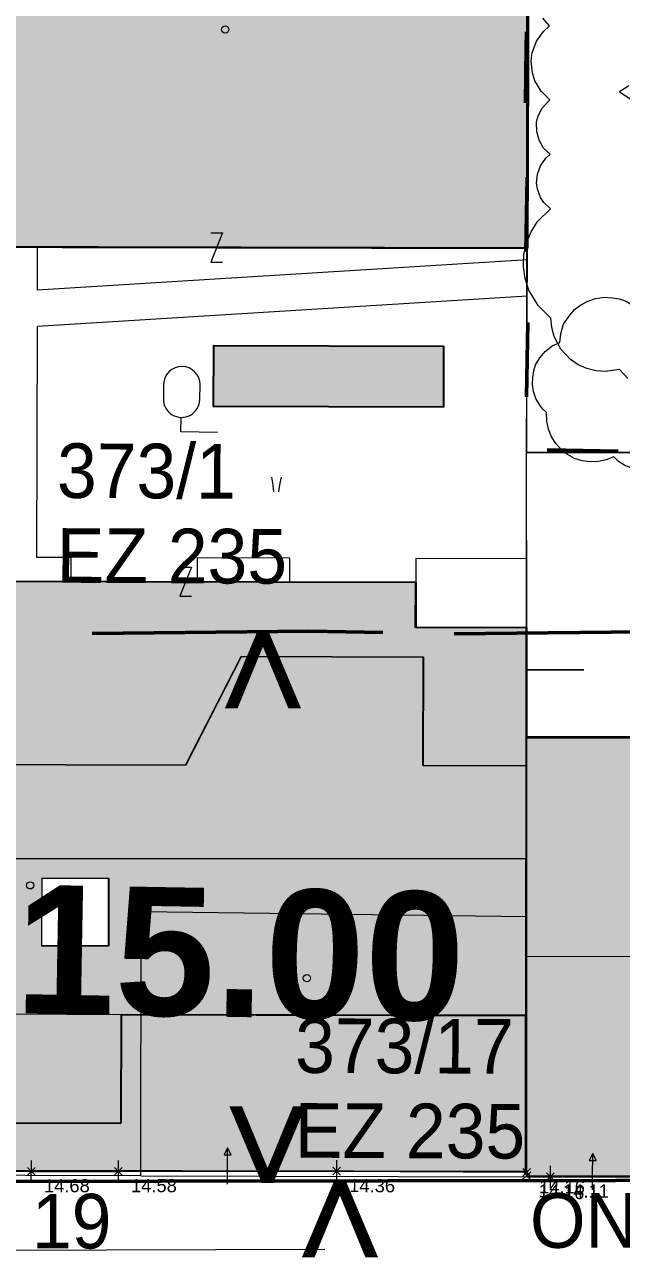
# Model space of a CAD drawing. Header units: metres. Extents: x -208 to 1512, y -277 to 123.
# Drawn here: x 808.36 to 824.75, y 11.07 to 44.93 of the extents above; entities that cross this region are included whole.
import ezdxf
from ezdxf.enums import TextEntityAlignment as Align

# ---------------------------------------------------------------- set-up
doc = ezdxf.new("R2010")
doc.units = ezdxf.units.M
doc.header["$MEASUREMENT"] = 0
for name, color, linetype in [('725 Nachbarbebauung', 7, 'Continuous'), ('730_DKM_Gebäude', 7, 'Continuous'), ('730_DKM_Grenzen', 7, 'Continuous'), ('730_DKM_Objekte', 7, 'Continuous'), ('740_WienGV_Flwd-Bebauungsplan', 7, 'Continuous'), ('740_WienGV_Flwd-Bebauungsplan Text', 7, 'Continuous'), ('740_WienGV_L_Baum_ -gruppen_ Grünflächen', 7, 'Continuous'), ('740_WienGV_L_Gebäude', 7, 'Continuous'), ('740_WienGV_L_Mauer_Sockel', 7, 'Continuous'), ('740_WienGV_T_Gebäude', 7, 'Continuous'), ('740_WienGV_T_Straßen_ Gehsteige_ Schienen', 7, 'Continuous'), ('918 Lageplan Beschriftung.x', 7, 'Continuous')]:
    doc.layers.add(name, color=color, linetype=linetype)
doc.styles.add('ERSTELLTER_STIL_12', font='arial.ttf', dxfattribs={"width": 1.000059})
doc.styles.add('ERSTELLTER_STIL_3', font='arial.ttf')
doc.styles.add('ERSTELLTER_STIL_5', font='arial.ttf', dxfattribs={"width": 0.936858})
doc.styles.add('ERSTELLTER_STIL_7', font='tahoma.ttf', dxfattribs={"width": 0.999942})

# ---------------------------------------------------------------- blocks, each defined once
blk = doc.blocks.new('Decke_59_5', base_point=(822.145, 13.31))
at = {"layer": '725 Nachbarbebauung', "linetype": 'Continuous', "lineweight": 0, "true_color": 0x1f1f1f}
blk.add_hatch(color=250, dxfattribs=at).paths.add_polyline_path([(822.145, 13.31), (837.007, 13.282), (837.004, 25.354), (822.145, 25.378)])
at = {"layer": '725 Nachbarbebauung', "color": 8, "linetype": 'Continuous', "lineweight": 13, "flags": 128}
blk.add_lwpolyline([(822.145, 13.31), (837.007, 13.282), (837.004, 25.354), (822.145, 25.378)], close=True, dxfattribs=at)
blk = doc.blocks.new('Decke_61_5', base_point=(804.394, 17.741))
at = {"layer": '725 Nachbarbebauung', "linetype": 'Continuous', "lineweight": 0, "true_color": 0x1f1f1f}
blk.add_hatch(color=250, dxfattribs=at).paths.add_polyline_path([(804.394, 17.741), (803.205, 17.744), (803.205, 13.464), (822.116, 13.422), (822.116, 17.723), (811.008, 17.727), (811.001, 14.745), (805.989, 14.755), (805.64, 14.756)])
at = {"layer": '725 Nachbarbebauung', "color": 8, "linetype": 'Continuous', "lineweight": 13, "flags": 128}
blk.add_lwpolyline([(803.205, 17.744), (803.205, 13.464), (822.116, 13.422), (822.116, 17.723), (811.008, 17.727)], dxfattribs=at)
blk = doc.blocks.new('Decke_62_5', base_point=(806.165, 24.603))
at = {"layer": '725 Nachbarbebauung', "linetype": 'Continuous', "lineweight": 0, "true_color": 0x1f1f1f}
h = blk.add_hatch(color=250, dxfattribs=at)
h.paths.add_polyline_path([(806.165, 24.603), (803.101, 24.609), (803.205, 17.744), (804.394, 17.741), (805.64, 14.756), (805.989, 14.755), (811.001, 14.745), (811.008, 17.727), (822.137, 17.704), (822.133, 24.57), (819.296, 24.576), (819.302, 27.558), (814.3, 27.569), (812.78, 24.59)])
h.paths.add_polyline_path([(810.661, 19.62), (808.822, 19.624), (808.826, 21.473), (810.665, 21.469)], flags=0)
at = {"layer": '725 Nachbarbebauung', "color": 8, "linetype": 'Continuous', "lineweight": 13, "flags": 128}
for points in [[(811.008, 17.727), (822.137, 17.704), (822.133, 24.57), (819.296, 24.576), (819.302, 27.558), (814.3, 27.569), (812.78, 24.59), (806.165, 24.603)], [(811.008, 17.727), (822.137, 17.704), (822.133, 24.57), (819.296, 24.576), (819.302, 27.558), (814.3, 27.569), (812.78, 24.59), (806.165, 24.603)], [(806.165, 24.603), (803.101, 24.609), (803.205, 17.744)], [(806.165, 24.603), (803.101, 24.609), (803.205, 17.744)], [(803.205, 17.744), (804.394, 17.741)], [(803.205, 17.744), (804.394, 17.741)], [(804.394, 17.741), (805.64, 14.756)], [(804.394, 17.741), (805.64, 14.756)], [(811.001, 14.745), (811.008, 17.727)], [(811.001, 14.745), (811.008, 17.727)], [(805.64, 14.756), (805.989, 14.755)], [(805.64, 14.756), (805.989, 14.755)], [(805.989, 14.755), (811.001, 14.745)], [(805.989, 14.755), (811.001, 14.745)]]:
    blk.add_lwpolyline(points, dxfattribs=at)
blk.add_lwpolyline([(810.661, 19.62), (810.665, 21.469), (808.826, 21.473), (808.822, 19.624)], close=True, dxfattribs=at)
blk = doc.blocks.new('Decke_63_5', base_point=(803.057, 28.404))
at = {"layer": '725 Nachbarbebauung', "linetype": 'Continuous', "lineweight": 0, "true_color": 0x1f1f1f}
blk.add_hatch(color=250, dxfattribs=at).paths.add_polyline_path([(803.057, 28.404), (803.055, 27.592), (803.101, 24.609), (806.165, 24.603), (812.78, 24.59), (814.3, 27.569), (819.302, 27.558), (819.296, 24.576), (822.133, 24.57), (822.133, 25.35), (822.132, 28.365), (819.087, 28.371), (819.089, 29.608), (806.453, 29.635), (806.451, 28.398), (806.233, 28.397)])
at = {"layer": '725 Nachbarbebauung', "color": 8, "linetype": 'Continuous', "lineweight": 13, "flags": 128}
blk.add_lwpolyline([(803.101, 24.609), (806.165, 24.603), (812.78, 24.59), (814.3, 27.569), (819.302, 27.558), (819.296, 24.576), (822.133, 24.57), (822.133, 25.35), (822.132, 28.365), (819.087, 28.371), (819.089, 29.608), (806.453, 29.635), (806.451, 28.398), (806.233, 28.397), (803.068, 28.404)], dxfattribs=at)
blk = doc.blocks.new('Decke_79_5', base_point=(822.145, 27.215))
at = {"layer": '725 Nachbarbebauung', "linetype": 'Continuous', "lineweight": 0, "true_color": 0x1f1f1f}
blk.add_hatch(color=250, dxfattribs=at).paths.add_polyline_path([(822.145, 27.215), (822.145, 27.209), (823.715, 27.206)])
at = {"layer": '725 Nachbarbebauung', "color": 8, "linetype": 'Continuous', "lineweight": 13, "flags": 128}
blk.add_lwpolyline([(822.145, 27.215), (822.145, 27.209), (823.715, 27.206)], close=True, dxfattribs=at)
blk = doc.blocks.new('Decke_103_5', base_point=(813.551, 36.113))
at = {"layer": '725 Nachbarbebauung', "linetype": 'Continuous', "lineweight": 0, "true_color": 0x1f1f1f}
blk.add_hatch(color=250, dxfattribs=at).paths.add_polyline_path([(813.551, 36.113), (813.546, 34.439), (819.859, 34.424), (819.863, 36.097)])
at = {"layer": '725 Nachbarbebauung', "color": 8, "linetype": 'Continuous', "lineweight": 13, "flags": 128}
blk.add_lwpolyline([(813.551, 36.113), (813.546, 34.439), (819.859, 34.424), (819.863, 36.097)], close=True, dxfattribs=at)
blk = doc.blocks.new('Decke_109_5', base_point=(784.443, 50.928))
at = {"layer": '725 Nachbarbebauung', "linetype": 'Continuous', "lineweight": 0, "true_color": 0x1f1f1f}
blk.add_hatch(color=250, dxfattribs=at).paths.add_polyline_path([(784.443, 50.928), (784.377, 38.881), (806.436, 38.825), (822.166, 38.786), (822.212, 51.77), (806.667, 51.424)])
at = {"layer": '725 Nachbarbebauung', "color": 8, "linetype": 'Continuous', "lineweight": 13, "flags": 128}
blk.add_lwpolyline([(784.443, 50.928), (784.377, 38.881), (806.436, 38.825), (822.166, 38.786), (822.212, 51.77), (806.667, 51.424)], close=True, dxfattribs=at)
blk = doc.blocks.new('Dachfläche_41_5', base_point=(837.004, 25.354))
at = {"layer": '725 Nachbarbebauung', "color": 7, "linetype": 'Continuous', "lineweight": 18, "flags": 128}
for points in [[(822.145, 25.378), (837.004, 25.354)], [(822.145, 19.344), (822.145, 25.378)], [(822.145, 25.325), (822.145, 25.378)], [(822.145, 25.325), (822.145, 19.344)], [(837.004, 25.354), (837.005, 19.318)], [(822.145, 19.344), (837.005, 19.318)], [(822.145, 13.31), (822.145, 19.344)], [(822.145, 19.344), (822.145, 19.344)], [(837.005, 19.318), (837.007, 13.282)], [(837.007, 13.335), (837.005, 19.318)], [(837.005, 19.318), (837.005, 19.318)], [(837.007, 13.282), (822.145, 13.31)], [(837.007, 13.335), (837.007, 13.282)]]:
    blk.add_lwpolyline(points, dxfattribs=at)
blk = doc.blocks.new('Dachfläche_42_5', base_point=(803.205, 13.464))
at = {"layer": '725 Nachbarbebauung', "color": 7, "linetype": 'Continuous', "lineweight": 18, "flags": 128}
for points in [[(803.205, 22.023), (822.116, 22.023)], [(803.205, 17.744), (803.205, 22.023)], [(822.116, 22.023), (822.116, 17.723)], [(822.116, 17.723), (803.205, 17.744)], [(803.205, 13.464), (803.205, 17.744)], [(822.116, 17.723), (822.116, 17.723)], [(822.116, 17.723), (822.116, 13.422)], [(822.116, 13.479), (822.116, 17.723)], [(822.116, 13.422), (803.205, 13.464)], [(822.116, 13.479), (822.116, 13.422)]]:
    blk.add_lwpolyline(points, dxfattribs=at)
blk = doc.blocks.new('FIG0410[486]_5', base_point=(813.868, 44.796))
at = {"layer": '730_DKM_Objekte', "color": 8, "linetype": 'Continuous', "lineweight": 13}
blk.add_circle((813.868, 44.796), 0.1, dxfattribs=at)
blk = doc.blocks.new('FIG0520[489]_5', base_point=(812.917, 34.636))
at = {"layer": '730_DKM_Objekte', "color": 8, "linetype": 'Continuous', "lineweight": 13}
for p, q in [((812.174, 35.05), (812.167, 34.65)), ((813.167, 34.631), (813.174, 35.031)), ((812.65, 33.741), (812.658, 34.141)), ((813.65, 33.722), (812.65, 33.741))]:
    blk.add_line(p, q, dxfattribs=at)
for centre, start, end in [((812.674, 35.04), 358.95, 178.95), ((812.667, 34.641), 178.95, 358.95)]:
    blk.add_arc(centre, 0.5, start, end, dxfattribs=at)
blk = doc.blocks.new('FIG0410[491]_5', base_point=(808.508, 21.285))
at = {"layer": '730_DKM_Objekte', "color": 8, "linetype": 'Continuous', "lineweight": 13}
blk.add_circle((808.508, 21.285), 0.1, dxfattribs=at)
blk = doc.blocks.new('FIG0410[493]_5', base_point=(816.112, 18.737))
at = {"layer": '730_DKM_Objekte', "color": 8, "linetype": 'Continuous', "lineweight": 13}
blk.add_circle((816.112, 18.737), 0.1, dxfattribs=at)
blk = doc.blocks.new('FIG0320[532]_5', base_point=(813.629, 38.808))
at = {"layer": '730_DKM_Objekte', "color": 8, "linetype": 'Continuous', "lineweight": 13}
for p, q in [((813.79, 39.207), (813.468, 38.408)), ((813.47, 39.208), (813.79, 39.207)), ((813.468, 38.408), (813.788, 38.407))]:
    blk.add_line(p, q, dxfattribs=at)
blk = doc.blocks.new('FIG0320[533]_5', base_point=(812.783, 29.627))
at = {"layer": '730_DKM_Objekte', "color": 8, "linetype": 'Continuous', "lineweight": 13}
for p, q in [((812.944, 30.026), (812.622, 29.227)), ((812.624, 30.027), (812.944, 30.026)), ((812.622, 29.227), (812.942, 29.226))]:
    blk.add_line(p, q, dxfattribs=at)
blk = doc.blocks.new('GI00131_ATT627(WIESE)_2CA5[1028]_5', base_point=(815.271, 32.299))
at = {"layer": '740_WienGV_L_Baum_ -gruppen_ Grünflächen', "color": 252, "linetype": 'Continuous', "lineweight": 13, "true_color": 0x949494}
for p, q in [((815.134, 32.502), (815.174, 32.281)), ((815.174, 32.281), (815.195, 32.101)), ((815.339, 32.098), (815.366, 32.284)), ((815.366, 32.284), (815.414, 32.497))]:
    blk.add_line(p, q, dxfattribs=at)
blk = doc.blocks.new('GI0007_ATT22(LAUB)_2815[1053]_5', base_point=(824.803, 35.072))
at = {"layer": '740_WienGV_L_Baum_ -gruppen_ Grünflächen', "color": 252, "linetype": 'Continuous', "lineweight": 13, "true_color": 0x949494}
for p, q in [((823.636, 37.236), (823.822, 37.335)), ((823.822, 37.335), (824.033, 37.403)), ((824.033, 37.403), (824.272, 37.441)), ((824.272, 37.441), (824.507, 37.429)), ((824.507, 37.429), (824.691, 37.394)), ((824.691, 37.394), (824.882, 37.334)), ((824.882, 37.334), (825.065, 37.217)), ((825.121, 37.176), (825.328, 37.261)), ((825.328, 37.261), (825.55, 37.297)), ((825.55, 37.297), (825.773, 37.285)), ((825.773, 37.285), (826.003, 37.224)), ((823.16, 36.697), (823.306, 36.911)), ((823.306, 36.911), (823.463, 37.104)), ((823.463, 37.104), (823.636, 37.236)), ((825.065, 37.217), (825.121, 37.176)), ((826.003, 37.224), (826.186, 37.118)), ((826.186, 37.118), (826.368, 36.976)), ((826.368, 36.976), (826.518, 36.795)), ((823.084, 36.435), (823.16, 36.697)), ((826.518, 36.795), (826.596, 36.609)), ((826.596, 36.609), (826.65, 36.423)), ((823.055, 36.194), (823.084, 36.435)), ((826.65, 36.423), (826.675, 36.238)), ((826.675, 36.238), (826.657, 36.039)), ((822.507, 35.777), (822.656, 35.952)), ((822.656, 35.952), (822.851, 36.109)), ((822.851, 36.109), (823.055, 36.194)), ((826.657, 36.039), (826.861, 35.922)), ((826.861, 35.922), (827.015, 35.759)), ((822.347, 35.421), (822.393, 35.58)), ((822.393, 35.58), (822.507, 35.777)), ((827.015, 35.759), (827.132, 35.589)), ((827.132, 35.589), (827.215, 35.421)), ((822.309, 35.052), (822.312, 35.237)), ((822.312, 35.237), (822.347, 35.421)), ((827.215, 35.421), (827.274, 35.185)), ((822.337, 34.849), (822.309, 35.052)), ((827.274, 35.185), (827.296, 35.007)), ((827.296, 35.007), (827.278, 34.801)), ((822.401, 34.656), (822.337, 34.849)), ((822.508, 34.476), (822.401, 34.656)), ((827.206, 34.543), (827.117, 34.377)), ((827.278, 34.801), (827.206, 34.543)), ((822.588, 34.364), (822.508, 34.476)), ((822.693, 34.274), (822.588, 34.364)), ((822.702, 34.032), (822.693, 34.274)), ((826.997, 34.22), (826.827, 34.059)), ((827.015, 34.244), (826.997, 34.22)), ((827.117, 34.377), (827.015, 34.244)), ((822.745, 33.818), (822.702, 34.032)), ((826.489, 33.866), (826.471, 33.653)), ((826.629, 33.931), (826.489, 33.866)), ((826.827, 34.059), (826.629, 33.931)), ((822.826, 33.61), (822.745, 33.818)), ((822.944, 33.423), (822.826, 33.61)), ((826.471, 33.653), (826.418, 33.448)), ((823.094, 33.257), (822.944, 33.423)), ((823.265, 33.118), (823.094, 33.257)), ((826.325, 33.258), (826.201, 33.086)), ((826.418, 33.448), (826.325, 33.258)), ((823.462, 33.015), (823.265, 33.118)), ((823.674, 32.947), (823.462, 33.015)), ((823.894, 32.915), (823.674, 32.947)), ((824.115, 32.925), (823.894, 32.915)), ((824.333, 32.971), (824.115, 32.925)), ((824.54, 33.056), (824.333, 32.971)), ((824.666, 32.929), (824.54, 33.056)), ((824.845, 32.819), (824.666, 32.929)), ((826.046, 32.943), (825.869, 32.829)), ((826.201, 33.086), (826.046, 32.943)), ((825.043, 32.745), (824.845, 32.819)), ((825.252, 32.705), (825.043, 32.745)), ((825.465, 32.708), (825.252, 32.705)), ((825.672, 32.751), (825.465, 32.708)), ((825.869, 32.829), (825.672, 32.751))]:
    blk.add_line(p, q, dxfattribs=at)
blk = doc.blocks.new('EG_MARKER_4325[1172]_5', base_point=(822.799, 13.279))
at = {"layer": '740_WienGV_T_Gebäude', "color": 252, "linetype": 'Continuous', "lineweight": 13, "true_color": 0x949494}
blk.add_line((822.799, 12.979), (822.799, 13.579), dxfattribs=at)
blk = doc.blocks.new('BW0010_3A75[1173]_5', base_point=(823.96, 13.422))
at = {"layer": '740_WienGV_T_Gebäude', "color": 252, "linetype": 'Continuous', "lineweight": 13, "true_color": 0x949494}
for p, q in [((823.96, 13.922), (823.864, 13.729)), ((823.959, 13.279), (823.96, 13.922)), ((824.057, 13.729), (823.96, 13.922)), ((823.864, 13.729), (824.057, 13.729)), ((823.959, 12.922), (823.959, 13.279))]:
    blk.add_line(p, q, dxfattribs=at)
blk = doc.blocks.new('EF_MARKER_42E5[1174]_5', base_point=(816.929, 13.435))
at = {"layer": '740_WienGV_T_Gebäude', "color": 252, "linetype": 'Continuous', "lineweight": 13, "true_color": 0x949494}
blk.add_line((816.929, 13.135), (816.929, 13.735), dxfattribs=at)
blk = doc.blocks.new('EF_MARKER_42E5[1175]_5', base_point=(810.932, 13.429))
at = {"layer": '740_WienGV_T_Gebäude', "color": 252, "linetype": 'Continuous', "lineweight": 13, "true_color": 0x949494}
blk.add_line((810.932, 13.129), (810.932, 13.729), dxfattribs=at)
blk = doc.blocks.new('BW0011_3AC5[1176]_5', base_point=(813.931, 13.575))
at = {"layer": '740_WienGV_T_Gebäude', "color": 252, "linetype": 'Continuous', "lineweight": 13, "true_color": 0x949494}
for p, q in [((813.93, 14.075), (813.834, 13.882)), ((813.931, 13.432), (813.93, 14.075)), ((814.027, 13.882), (813.93, 14.075)), ((813.834, 13.882), (814.027, 13.882)), ((813.931, 13.075), (813.931, 13.432))]:
    blk.add_line(p, q, dxfattribs=at)
blk = doc.blocks.new('EG_MARKER_4325[1177]_5', base_point=(808.542, 13.427))
at = {"layer": '740_WienGV_T_Gebäude', "color": 252, "linetype": 'Continuous', "lineweight": 13, "true_color": 0x949494}
blk.add_line((808.535, 13.127), (808.548, 13.727), dxfattribs=at)
blk = doc.blocks.new('DEF01_4155[1266]_5', base_point=(822.151, 13.311))
at = {"layer": '740_WienGV_T_Gebäude', "color": 252, "linetype": 'Continuous', "lineweight": 13, "true_color": 0x949494}
for p, q in [((822.262, 13.412), (822.04, 13.21)), ((822.05, 13.422), (822.251, 13.2))]:
    blk.add_line(p, q, dxfattribs=at)
at = {"layer": '740_WienGV_T_Gebäude', "color": 252, "lineweight": 13, "true_color": 0x949494, "style": 'ERSTELLTER_STIL_3'}
blk.add_attdef('HOEHE', text='', height=0.36, rotation=357.1849, dxfattribs=at).set_placement((822.476, 12.901), align=Align.MIDDLE_LEFT)
blk = doc.blocks.new('DEF01_4155[1286]_5', base_point=(822.799, 13.279))
at = {"layer": '740_WienGV_T_Gebäude', "color": 252, "linetype": 'Continuous', "lineweight": 13, "true_color": 0x949494}
for p, q in [((822.693, 13.385), (822.905, 13.173)), ((822.905, 13.385), (822.693, 13.173))]:
    blk.add_line(p, q, dxfattribs=at)
at = {"layer": '740_WienGV_T_Gebäude', "color": 252, "lineweight": 13, "true_color": 0x949494, "style": 'ERSTELLTER_STIL_3'}
blk.add_attdef('HOEHE', text='', height=0.36, rotation=359.9871, dxfattribs=at).set_placement((823.146, 12.888), align=Align.MIDDLE_LEFT)
blk = doc.blocks.new('DEF01_4155[1301]_5', base_point=(810.932, 13.429))
at = {"layer": '740_WienGV_T_Straßen_ Gehsteige_ Schienen', "color": 252, "linetype": 'Continuous', "lineweight": 13, "true_color": 0x949494}
for p, q in [((810.826, 13.535), (811.038, 13.323)), ((811.038, 13.535), (810.826, 13.323))]:
    blk.add_line(p, q, dxfattribs=at)
at = {"layer": '740_WienGV_T_Straßen_ Gehsteige_ Schienen', "color": 252, "lineweight": 13, "true_color": 0x949494, "style": 'ERSTELLTER_STIL_3'}
blk.add_attdef('HOEHE', text='', height=0.36, rotation=0.0526, dxfattribs=at).set_placement((811.279, 13.035), align=Align.MIDDLE_LEFT)
blk = doc.blocks.new('DEF01_4155[1345]_5', base_point=(816.929, 13.435))
at = {"layer": '740_WienGV_T_Gebäude', "color": 252, "linetype": 'Continuous', "lineweight": 13, "true_color": 0x949494}
for p, q in [((817.036, 13.54), (816.822, 13.329)), ((816.824, 13.542), (817.035, 13.328))]:
    blk.add_line(p, q, dxfattribs=at)
at = {"layer": '740_WienGV_T_Gebäude', "color": 252, "lineweight": 13, "true_color": 0x949494, "style": 'ERSTELLTER_STIL_3'}
blk.add_attdef('HOEHE', text='', height=0.36, rotation=359.6641, dxfattribs=at).set_placement((817.273, 13.039), align=Align.MIDDLE_LEFT)
blk = doc.blocks.new('DEF01_4155[1372]_5', base_point=(808.542, 13.427))
at = {"layer": '740_WienGV_T_Straßen_ Gehsteige_ Schienen', "color": 252, "linetype": 'Continuous', "lineweight": 13, "true_color": 0x949494}
for p, q in [((808.435, 13.533), (808.648, 13.321)), ((808.647, 13.533), (808.436, 13.32))]:
    blk.add_line(p, q, dxfattribs=at)
at = {"layer": '740_WienGV_T_Straßen_ Gehsteige_ Schienen', "color": 252, "lineweight": 13, "true_color": 0x949494, "style": 'ERSTELLTER_STIL_3'}
blk.add_attdef('HOEHE', text='', height=0.36, rotation=0.0526, dxfattribs=at).set_placement((808.888, 13.033), align=Align.MIDDLE_LEFT)
blk = doc.blocks.new('DEF01_4155[1408]_5', base_point=(822.144, 13.404))
at = {"layer": '740_WienGV_T_Gebäude', "color": 252, "linetype": 'Continuous', "lineweight": 13, "true_color": 0x949494}
for p, q in [((822.251, 13.51), (822.038, 13.299)), ((822.039, 13.511), (822.25, 13.298))]:
    blk.add_line(p, q, dxfattribs=at)
at = {"layer": '740_WienGV_T_Gebäude', "color": 252, "lineweight": 13, "true_color": 0x949494, "style": 'ERSTELLTER_STIL_3'}
blk.add_attdef('HOEHE', text='', height=0.36, rotation=359.6641, dxfattribs=at).set_placement((822.488, 13.008), align=Align.MIDDLE_LEFT)

msp = doc.modelspace()

# ---------------------------------------------------------------- linework, layer by layer
at = {"layer": '730_DKM_Gebäude', "color": 7, "linetype": 'Continuous', "lineweight": 25}
for points in [[(805.117, 38.829), (822.143, 38.787)], [(805.149, 28.408), (806.245, 28.405), (806.463, 28.405), (806.465, 29.642), (819.101, 29.611), (819.098, 28.374), (822.147, 28.366)], [(822.147, 25.351), (827.952, 25.345), (827.95, 26.315), (833.221, 26.318), (833.223, 25.348), (836.998, 25.349)]]:
    msp.add_lwpolyline(points, dxfattribs=at)
at = {"layer": '730_DKM_Grenzen', "color": 8, "linetype": 'Continuous', "lineweight": 13}
for points in [[(822.126, 64.559), (822.133, 51.771), (822.143, 38.787), (822.146, 33.171)], [(836.988, 33.161), (822.146, 33.171)], [(822.148, 20.431), (822.147, 22.791), (822.147, 25.351), (822.147, 28.366), (822.146, 33.171)], [(811.546, 13.305), (811.562, 20.564), (822.148, 20.431)], [(822.15, 13.279), (822.148, 20.431)], [(811.546, 13.305), (805.196, 13.322)], [(811.546, 13.305), (822.15, 13.279)], [(822.15, 13.279), (837.013, 13.277)]]:
    msp.add_lwpolyline(points, dxfattribs=at)
at = {"layer": '740_WienGV_Flwd-Bebauungsplan', "color": 1, "linetype": 'Continuous', "lineweight": 50, "true_color": 0xfb0106}
for points in [[(862.305, 83.715), (862.295, 80.656), (862.317, 38.333), (862.213, 13.095), (837.058, 13.197), (805.867, 13.149)], [(822.137, 44.308), (822.144, 44.733)], [(822.11, 42.779), (822.137, 44.308)], [(822.15, 40.228), (822.159, 40.738)], [(822.123, 38.699), (822.15, 40.228)], [(822.165, 36.234), (822.174, 36.744)], [(822.138, 34.705), (822.165, 36.234)], [(823.217, 33.241), (822.707, 33.25)], [(824.662, 33.216), (823.217, 33.241)], [(810.21, 28.2), (816.161, 28.266)], [(816.161, 28.266), (818.2, 28.23)], [(820.154, 28.196), (826.189, 28.26)]]:
    msp.add_lwpolyline(points, dxfattribs=at)
at = {"layer": '740_WienGV_L_Baum_ -gruppen_ Grünflächen', "color": 72, "linetype": 'Continuous', "lineweight": 13, "true_color": 0x69e600}
for p, q in [((808.709, 37.638), (808.712, 38.82)), ((822.165, 38.47), (808.709, 37.638)), ((822.16, 37.468), (808.707, 36.635))]:
    msp.add_line(p, q, dxfattribs=at)
for points in [[(824.928, 35.21), (824.696, 35.456), (824.312, 35.397), (824.053, 35.416), (823.802, 35.479), (823.565, 35.585), (823.351, 35.732), (823.086, 36.016), (822.905, 36.359), (822.838, 36.609), (822.814, 36.868), (822.459, 37.213), (822.207, 37.639), (822.104, 37.953), (822.059, 38.281), (822.071, 38.612), (822.142, 38.935), (822.269, 39.24), (822.447, 39.519), (822.798, 39.868), (822.621, 40.04), (822.53, 40.179), (822.443, 40.41), (822.42, 40.575), (822.441, 40.821), (822.526, 41.054), (822.669, 41.257), (822.791, 41.368), (822.613, 41.54), (822.487, 41.754), (822.421, 41.992), (822.42, 42.24), (822.456, 42.401), (822.56, 42.626), (822.783, 42.868), (822.544, 43.101), (822.373, 43.389), (822.304, 43.601), (822.272, 43.934), (822.3, 44.157), (822.415, 44.471), (822.607, 44.745), (822.773, 44.895), (822.591, 45.105)], [(824.953, 43.246), (824.693, 43.087), (825.011, 42.883)], [(809.635, 29.634), (809.637, 30.289), (808.691, 30.292), (808.707, 36.635)]]:
    msp.add_lwpolyline(points, dxfattribs=at)
at = {"layer": '740_WienGV_L_Baum_ -gruppen_ Grünflächen', "color": 252, "linetype": 'Continuous', "lineweight": 13, "true_color": 0x949494}
for points in [[(815.641, 29.619), (815.643, 30.274), (813.096, 30.281), (813.094, 29.626)], [(822.144, 30.258), (819.103, 30.266), (819.101, 29.611)]]:
    msp.add_lwpolyline(points, dxfattribs=at)
at = {"layer": '740_WienGV_L_Gebäude', "color": 7, "linetype": 'Continuous', "lineweight": 25}
msp.add_line((822.144, 13.404), (822.143, 25.351), dxfattribs=at)
for points in [[(806.667, 51.424), (822.212, 51.77), (822.166, 38.786), (806.436, 38.825)], [(806.245, 28.405), (806.463, 28.405), (806.465, 29.642), (819.101, 29.611), (819.098, 28.374), (822.144, 28.366), (822.143, 25.351)], [(837.014, 24.829), (837.014, 25.349), (833.223, 25.348), (833.221, 26.318), (827.95, 26.315), (827.952, 25.345), (822.143, 25.351)]]:
    msp.add_lwpolyline(points, dxfattribs=at)
msp.add_lwpolyline([(819.859, 34.424), (813.546, 34.439), (813.551, 36.113), (819.863, 36.097)], close=True, dxfattribs=at)
at = {"layer": '740_WienGV_L_Gebäude', "color": 252, "linetype": 'Continuous', "lineweight": 13, "true_color": 0x949494}
for points in [[(806.175, 24.611), (812.79, 24.595), (814.311, 27.573), (819.313, 27.561), (819.306, 24.578), (822.144, 24.571)], [(822.144, 17.705), (811.015, 17.733), (811.007, 14.751), (805.995, 14.762)]]:
    msp.add_lwpolyline(points, dxfattribs=at)
msp.add_lwpolyline([(810.673, 21.475), (810.668, 19.626), (808.83, 19.63), (808.835, 21.48)], close=True, dxfattribs=at)
at = {"layer": '740_WienGV_L_Mauer_Sockel', "color": 252, "linetype": 'Continuous', "lineweight": 13, "true_color": 0x8a8a8a}
msp.add_line((822.145, 33.193), (837.007, 33.16), dxfattribs=at)
msp.add_lwpolyline([(822.144, 28.366), (822.145, 33.193), (822.166, 38.786)], dxfattribs=at)
at = {"layer": '740_WienGV_T_Gebäude', "color": 7, "linetype": 'Continuous', "lineweight": 18}
for p, q in [((806.748, 13.464), (808.542, 13.427)), ((808.542, 13.427), (810.932, 13.429)), ((808.542, 13.427), (808.542, 13.427)), ((810.932, 13.429), (816.929, 13.435)), ((810.932, 13.429), (810.932, 13.429)), ((816.929, 13.435), (822.144, 13.404)), ((816.929, 13.435), (816.929, 13.435)), ((822.144, 13.404), (822.151, 13.311)), ((822.151, 13.311), (822.799, 13.279)), ((822.799, 13.279), (822.799, 13.279)), ((822.799, 13.279), (825.12, 13.279))]:
    msp.add_line(p, q, dxfattribs=at)
at = {"layer": '740_WienGV_T_Straßen_ Gehsteige_ Schienen', "color": 8, "linetype": 'Continuous', "lineweight": 13}
msp.add_line((805.93, 11.259), (816.607, 11.293), dxfattribs=at)

# ---------------------------------------------------------------- block references
at = {"layer": '725 Nachbarbebauung', "color": 8, "linetype": 'Continuous', "lineweight": 13}
for name, p in [('Decke_109_5', (784.443, 50.928)), ('Decke_103_5', (813.551, 36.113)), ('Decke_63_5', (803.057, 28.404)), ('Decke_62_5', (806.165, 24.603)), ('Decke_79_5', (822.145, 27.215)), ('Decke_59_5', (822.145, 13.31)), ('Decke_61_5', (804.394, 17.741))]:
    msp.add_blockref(name, p, dxfattribs=at)
at = {"layer": '725 Nachbarbebauung', "color": 7, "linetype": 'Continuous', "lineweight": 18}
for name, p in [('Dachfläche_41_5', (837.004, 25.354)), ('Dachfläche_42_5', (803.205, 13.464))]:
    msp.add_blockref(name, p, dxfattribs=at)
at = {"layer": '730_DKM_Objekte', "color": 8, "linetype": 'Continuous', "lineweight": 13}
for name, p in [('FIG0410[486]_5', (813.868, 44.796)), ('FIG0410[491]_5', (808.508, 21.285)), ('FIG0410[493]_5', (816.112, 18.737))]:
    msp.add_blockref(name, p, dxfattribs=at)
at = {"layer": '730_DKM_Objekte', "color": 7, "linetype": 'Continuous', "lineweight": 13}
for name, p in [('FIG0320[532]_5', (813.629, 38.808)), ('FIG0520[489]_5', (812.917, 34.636)), ('FIG0320[533]_5', (812.783, 29.627))]:
    msp.add_blockref(name, p, dxfattribs=at)
at = {"layer": '740_WienGV_L_Baum_ -gruppen_ Grünflächen', "color": 72, "linetype": 'Continuous', "lineweight": 13, "true_color": 0x69e600}
msp.add_blockref('GI0007_ATT22(LAUB)_2815[1053]_5', (824.803, 35.072), dxfattribs=at)
at = {"layer": '740_WienGV_L_Baum_ -gruppen_ Grünflächen', "color": 252, "linetype": 'Continuous', "lineweight": 13, "true_color": 0x949494}
msp.add_blockref('GI00131_ATT627(WIESE)_2CA5[1028]_5', (815.271, 32.299), dxfattribs=at)
at = {"layer": '740_WienGV_T_Gebäude', "color": 7, "linetype": 'Continuous', "lineweight": 25}
for name, p in [('BW0011_3AC5[1176]_5', (813.931, 13.575)), ('EF_MARKER_42E5[1175]_5', (810.932, 13.429)), ('EF_MARKER_42E5[1174]_5', (816.929, 13.435))]:
    msp.add_blockref(name, p, dxfattribs=at)
at = {"layer": '740_WienGV_T_Gebäude', "color": 252, "linetype": 'Continuous', "lineweight": 13, "true_color": 0x8a8a8a}
for name, p in [('BW0010_3A75[1173]_5', (823.96, 13.422)), ('EG_MARKER_4325[1177]_5', (808.542, 13.427)), ('EG_MARKER_4325[1172]_5', (822.799, 13.279))]:
    msp.add_blockref(name, p, dxfattribs=at)
at = {"layer": '740_WienGV_T_Gebäude', "color": 252, "linetype": 'Continuous', "lineweight": 13, "true_color": 0x949494}
for name, p, values in [('DEF01_4155[1345]_5', (816.929, 13.435), {'HOEHE': '14.36'}), ('DEF01_4155[1408]_5', (822.144, 13.404), {'HOEHE': '14.16'}), ('DEF01_4155[1266]_5', (822.151, 13.311), {'HOEHE': '14.16'}), ('DEF01_4155[1286]_5', (822.799, 13.279), {'HOEHE': '14.11'})]:
    msp.add_blockref(name, p, dxfattribs=at).add_auto_attribs(values)
at = {"layer": '740_WienGV_T_Straßen_ Gehsteige_ Schienen', "color": 252, "linetype": 'Continuous', "lineweight": 13, "true_color": 0x949494}
for name, p, values in [('DEF01_4155[1372]_5', (808.542, 13.427), {'HOEHE': '14.68'}), ('DEF01_4155[1301]_5', (810.932, 13.429), {'HOEHE': '14.58'})]:
    msp.add_blockref(name, p, dxfattribs=at).add_auto_attribs(values)

# ---------------------------------------------------------------- texts
at = {"layer": '740_WienGV_Flwd-Bebauungsplan Text', "color": 1, "linetype": 'Continuous', "lineweight": 0, "attachment_point": 7}
for s, insert, char_height, rotation, style in [('\\A1;{\\pql;\\fTahoma|b0|i0|c0|p0;\\W0.999942;<}', (813.678, 28.607), 2.85024, 269.9942, 'ERSTELLTER_STIL_7'), ('\\A1;{\\pql;\\fArial|b1|i0|c0|p0;\\W1.000059;15.00}', (808.072, 17.726), 3.53161, 358.9941, 'ERSTELLTER_STIL_12'), ('\\A1;{\\pql;\\fTahoma|b0|i0|c0|p0;\\W0.999942;<}', (816.253, 12.755), 2.85024, 89.9942, 'ERSTELLTER_STIL_7'), ('\\A1;{\\pql;\\fTahoma|b0|i0|c0|p0;\\W0.999942;<}', (815.793, 13.527), 2.85024, 269.9942, 'ERSTELLTER_STIL_7')]:
    msp.add_mtext(s, dxfattribs=dict(at, insert=insert, char_height=char_height, rotation=rotation, style=style))
at = {"layer": '918 Lageplan Beschriftung.x', "color": 96, "linetype": 'Continuous', "lineweight": 13, "true_color": 0x007e00, "char_height": 1.5, "attachment_point": 7, "rotation": 359.7546, "line_spacing_factor": 0.931904, "style": 'ERSTELLTER_STIL_5'}
for s, insert in [('\\A1;{\\pql;\\fArial|b0|i0|c0|p0;\\W0.936858;373/1\\P\\pql;\\fArial|b0|i0|c0|p0;\\W0.936858;EZ 235}', (809.234, 29.577)), ('\\A1;{\\pql;\\fArial|b0|i0|c0|p0;\\W0.936858;37\\fArial|b0|i0|c0|p0;\\W0.936858;3/17\\P\\pql;\\fArial|b0|i0|c0|p0;\\W0.936858;EZ 23\\fArial|b0|i0|c0|p0;\\W0.936858;5}', (815.774, 13.783))]:
    msp.add_mtext(s, dxfattribs=dict(at, insert=insert))
at = {"layer": '918 Lageplan Beschriftung.x', "color": 5, "linetype": 'Continuous', "lineweight": 0, "char_height": 1.5, "attachment_point": 7, "style": 'ERSTELLTER_STIL_5'}
for s, insert, rotation in [('\\A1;{\\pql;\\fArial|b0|i0|c0|p0;\\W0.936858;ONr \\fArial|b0|i0|c0|p0;\\W0.936858;19}', (804.414, 11.29), 359.9896), ('\\A1;{\\pql;\\fArial|b0|i0|c0|p0;\\W0.936858;ONr \\fArial|b0|i0|c0|p0;\\W0.936858;21}', (822.239, 11.306), 0.0868)]:
    msp.add_mtext(s, dxfattribs=dict(at, insert=insert, rotation=rotation))

doc.saveas('drawing.dxf')
